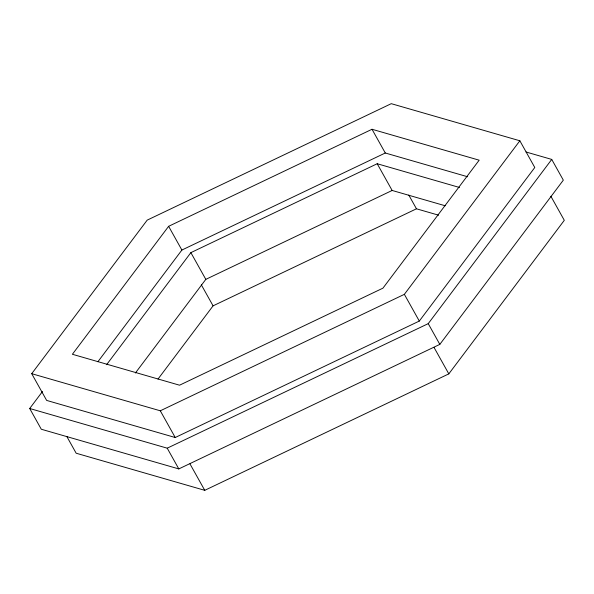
<?xml version="1.0" encoding="UTF-8"?>
<svg xmlns="http://www.w3.org/2000/svg" width="594" height="594" viewBox="0 0 594 594"><rect width="100%" height="100%" fill="white"/><g stroke="black" fill="none" stroke-linecap="round" stroke-linejoin="round"><path stroke-width="0.89" d="M31.712 373.685L147.193 220.129L391.26 103.675L519.854 140.778L534.786 167.501L419.305 321.064L175.237 437.518L46.651 400.415L31.712 373.685L160.298 410.796L404.366 294.334L519.854 140.778M526.009 151.99L551.737 159.415L563.327 180.153L439.827 344.379L178.809 468.918L41.29 429.239L29.7 408.501L42.493 391.483M168.629 226.314L72.394 354.276L179.544 385.202L382.937 288.157L479.172 160.187L372.015 129.269L168.629 226.314L181.89 250.044L97.891 361.739M106.593 364.709L190.874 252.636L377.205 163.736L459.459 187.466M135.395 373.002L205.814 279.366L392.144 190.459L445.21 205.769M158.004 379.076L213.075 305.843L416.468 208.798L438.61 215.191M29.7 408.501L167.218 448.18L428.237 323.641L551.737 159.415M66.751 436.382L76.166 453.222L204.752 490.325L448.819 373.871L564.3 220.315L550.861 196.258M181.89 250.044L385.283 153L467.641 176.767M372.015 129.269L385.283 153M408.791 195.07L416.468 208.798M377.205 163.736L392.144 190.459M428.237 323.641L439.827 344.379M404.366 294.334L419.305 321.064M434.028 347.416L448.819 373.871M190.874 252.636L205.814 279.366M201.336 284.845L213.075 305.843M160.298 410.796L175.237 437.518M189.961 463.869L204.752 490.325M167.218 448.18L178.809 468.918"/></g></svg>
